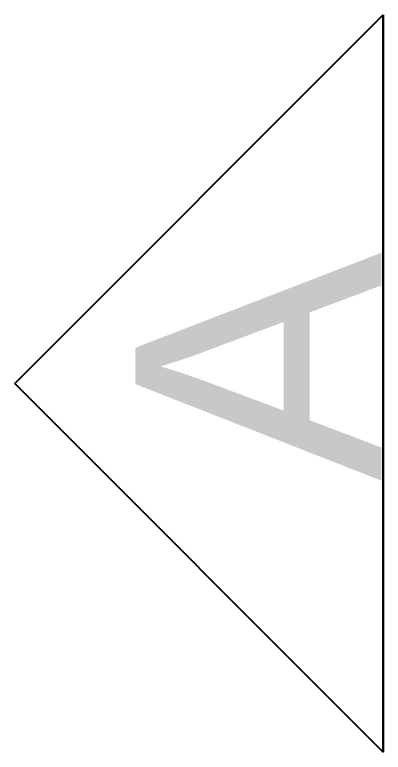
# Model space of a CAD drawing. Header units: metres. Extents: x -355 to 973, y -73 to 238.
# Drawn here: x 562.589 to 563.089, y 97.075 to 98.075 of the extents above; entities that cross this region are included whole.
import ezdxf

# ---------------------------------------------------------------- set-up
doc = ezdxf.new("R2010")
doc.units = ezdxf.units.M
doc.header["$LTSCALE"] = 3
doc.header["$MEASUREMENT"] = 0
doc.layers.add('05', color=21, linetype='Continuous', lineweight=5)
doc.styles.get("Standard").update_dxf_attribs({"font": 'arial.ttf'})

msp = doc.modelspace()

# ---------------------------------------------------------------- linework, layer by layer
at = {"color": 240, "true_color": 0xed1f24}
for p, q in [((562.5885, 97.5745), (563.0885, 98.0745)), ((563.0885, 97.5745), (563.0885, 98.0745)), ((563.0885, 98.0745), (563.0885, 97.5745)), ((562.5885, 97.5745), (563.0885, 97.0745)), ((563.0885, 97.0745), (562.5885, 97.5745)), ((563.0885, 97.5745), (563.0885, 97.0745)), ((563.0885, 97.0745), (563.0885, 97.5745))]:
    msp.add_line(p, q, dxfattribs=at)

# ---------------------------------------------------------------- texts
at = {"layer": '05', "insert": (563.0861, 97.4418), "char_height": 0.3338, "width": 2.976737, "attachment_point": 7, "rotation": 90}
msp.add_mtext('A', dxfattribs=at)

doc.saveas('drawing.dxf')
